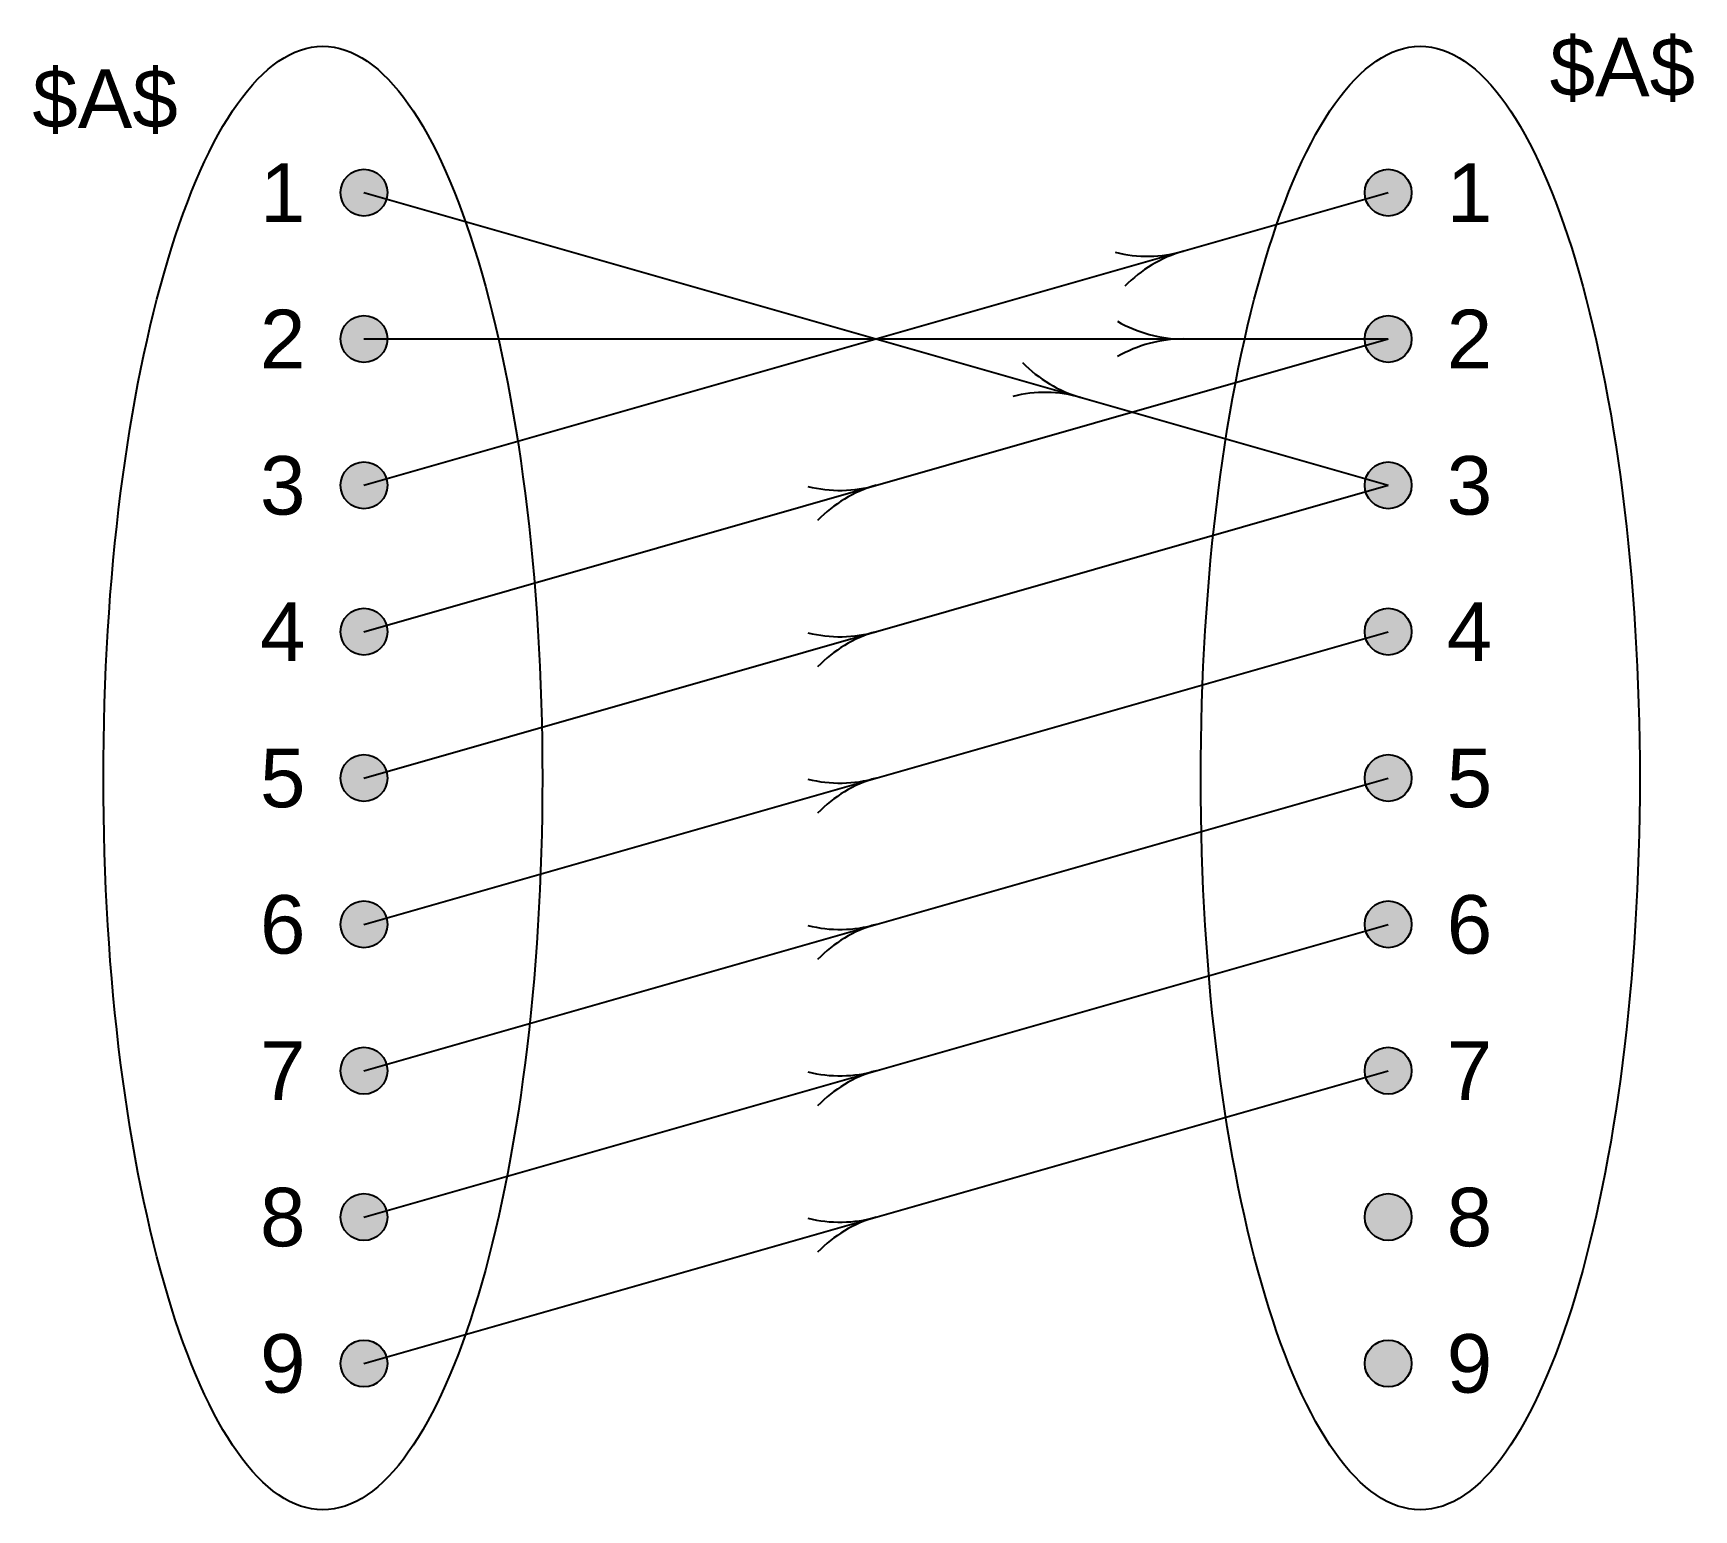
# Model space of a CAD drawing. Header units: inches. Extents: x 137 to 704, y 0 to 504.
import ezdxf
from ezdxf.enums import TextEntityAlignment as Align

# ---------------------------------------------------------------- set-up
doc = ezdxf.new("R2010")
doc.units = ezdxf.units.IN
doc.header["$MEASUREMENT"] = 0
doc.styles.get("Standard").update_dxf_attribs({"font": 'arial.ttf'})

msp = doc.modelspace()

# ---------------------------------------------------------------- hatches: boundary and pattern name
h = msp.add_hatch(color=255)
edge = h.paths.add_edge_path()
edge.add_arc((250, 450), 8, 0, 360)
h = msp.add_hatch(color=255)
edge = h.paths.add_edge_path()
edge.add_arc((600, 450), 8, 0, 360)
h = msp.add_hatch(color=255)
edge = h.paths.add_edge_path()
edge.add_arc((250, 400), 8, 0, 360)
h = msp.add_hatch(color=255)
edge = h.paths.add_edge_path()
edge.add_arc((600, 400), 8, 0, 360)
h = msp.add_hatch(color=255)
edge = h.paths.add_edge_path()
edge.add_arc((250, 350), 8, 0, 360)
h = msp.add_hatch(color=255)
edge = h.paths.add_edge_path()
edge.add_arc((600, 350), 8, 0, 360)
h = msp.add_hatch(color=255)
edge = h.paths.add_edge_path()
edge.add_arc((250, 300), 8, 0, 360)
h = msp.add_hatch(color=255)
edge = h.paths.add_edge_path()
edge.add_arc((600, 300), 8, 0, 360)
h = msp.add_hatch(color=255)
edge = h.paths.add_edge_path()
edge.add_arc((250, 250), 8, 0, 360)
h = msp.add_hatch(color=255)
edge = h.paths.add_edge_path()
edge.add_arc((600, 250), 8, 0, 360)
h = msp.add_hatch(color=255)
edge = h.paths.add_edge_path()
edge.add_arc((250, 200), 8, 0, 360)
h = msp.add_hatch(color=255)
edge = h.paths.add_edge_path()
edge.add_arc((600, 200), 8, 0, 360)
h = msp.add_hatch(color=255)
edge = h.paths.add_edge_path()
edge.add_arc((250, 150), 8, 0, 360)
h = msp.add_hatch(color=255)
edge = h.paths.add_edge_path()
edge.add_arc((600, 150), 8, 0, 360)
h = msp.add_hatch(color=255)
edge = h.paths.add_edge_path()
edge.add_arc((250, 100), 8, 0, 360)
h = msp.add_hatch(color=255)
edge = h.paths.add_edge_path()
edge.add_arc((600, 100), 8, 0, 360)
h = msp.add_hatch(color=255)
edge = h.paths.add_edge_path()
edge.add_arc((250, 50), 8, 0, 360)
h = msp.add_hatch(color=255)
edge = h.paths.add_edge_path()
edge.add_arc((600, 50), 8, 0, 360)

# ---------------------------------------------------------------- linework, layer by layer
for p, q in [((250, 450), (600, 350)), ((250, 350), (600, 450)), ((250, 400), (600, 400)), ((250, 300), (600, 400)), ((250, 250), (600, 350)), ((250, 200), (600, 300)), ((250, 150), (600, 250)), ((250, 100), (600, 200)), ((250, 50), (600, 150))]:
    msp.add_line(p, q)
for centre in [(250, 450), (600, 450), (250, 400), (600, 400), (250, 350), (600, 350), (250, 300), (600, 300), (250, 250), (600, 250), (250, 200), (600, 200), (250, 150), (600, 150), (250, 100), (600, 100), (250, 50), (600, 50)]:
    msp.add_circle(centre, 8)
for centre, start, end in [((517.64, 473.27), 255.9454, 285.9454), ((542.36, 386.73), 105.9454, 135.9454), ((530, 445), 240, 270), ((530, 355), 90, 120), ((507.36, 423.27), 224.0546, 254.0546), ((482.64, 336.73), 74.0546, 104.0546), ((412.64, 393.27), 255.9454, 285.9454), ((437.36, 306.73), 105.9454, 135.9454), ((412.64, 343.27), 255.9454, 285.9454), ((437.36, 256.73), 105.9454, 135.9454), ((412.64, 293.27), 255.9454, 285.9454), ((437.36, 206.73), 105.9454, 135.9454), ((412.64, 243.27), 255.9454, 285.9454), ((437.36, 156.73), 105.9454, 135.9454), ((412.64, 193.27), 255.9454, 285.9454), ((437.36, 106.73), 105.9454, 135.9454), ((412.64, 143.27), 255.9454, 285.9454), ((437.36, 56.73), 105.9454, 135.9454)]:
    msp.add_arc(centre, 45, start, end)
for centre in [(235.95, 250), (610.95, 250)]:
    msp.add_ellipse(centre, major_axis=(0, 250), ratio=0.3)

# ---------------------------------------------------------------- texts
msp.add_text('$A$', height=20).set_placement((655.16, 476.94), align=Align.BOTTOM_LEFT)
msp.add_text('$A$', height=20).set_placement((186.37, 466.07), align=Align.BOTTOM_RIGHT)
for s, p in [('1', (230, 450)), ('2', (230, 400)), ('3', (230, 350)), ('4', (230, 300)), ('5', (230, 250)), ('6', (230, 200)), ('7', (230, 150)), ('8', (230, 100)), ('9', (230, 50))]:
    msp.add_text(s, height=20).set_placement(p, align=Align.MIDDLE_RIGHT)
for s, p in [('1', (620, 450)), ('2', (620, 400)), ('3', (620, 350)), ('4', (620, 300)), ('5', (620, 250)), ('6', (620, 200)), ('7', (620, 150)), ('8', (620, 100)), ('9', (620, 50))]:
    msp.add_text(s, height=20).set_placement(p, align=Align.MIDDLE_LEFT)

doc.saveas('drawing.dxf')
